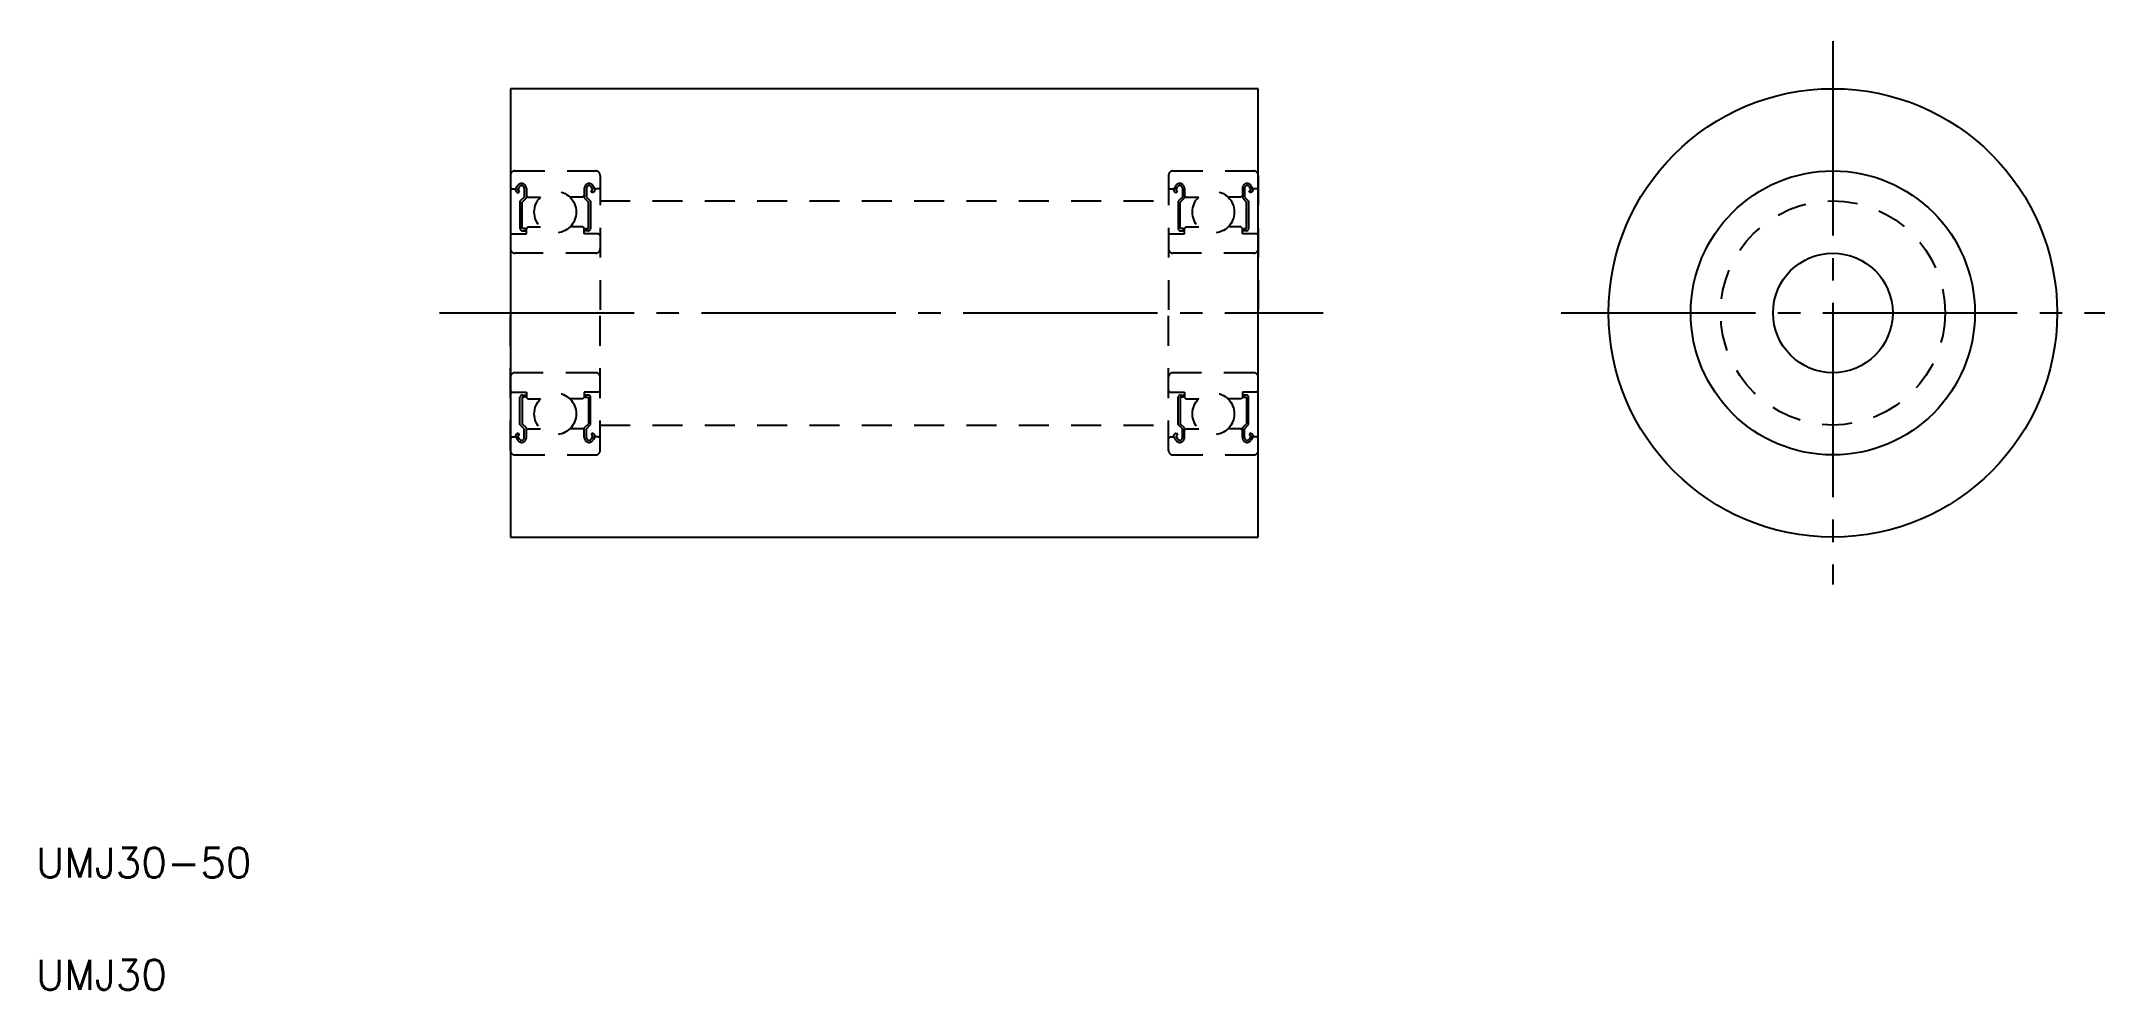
# Model space of a CAD drawing. Extents: x 73 to 211, y 155 to 218.
import ezdxf

# ---------------------------------------------------------------- set-up
doc = ezdxf.new("R2010")
doc.units = 0
doc.linetypes.add('CENTER', pattern=[17.5, 13, -1.5, 1.5, -1.5])
doc.linetypes.add('DASHED', pattern=[3.5, 2, -1.5])
doc.layers.get('0').update_dxf_attribs({"linetype": 'CONTINUOUS'})
doc.layers.add('CENTER', color=1, linetype='CENTER')
doc.styles.get("Standard").update_dxf_attribs({"font": 'txt.shx', "bigfont": '@extfont2.shx'})

msp = doc.modelspace()

# ---------------------------------------------------------------- linework, layer by layer
at = {"color": 7, "linetype": 'CONTINUOUS'}
for p, q in [((104.03, 214.81), (104.03, 184.81)), ((154.03, 214.81), (104.03, 214.81)), ((154.03, 184.81), (154.03, 214.81)), ((104.03, 184.81), (154.03, 184.81))]:
    msp.add_line(p, q, dxfattribs=at)
at = {"color": 3, "linetype": 'DASHED'}
for p, q in [((104.03, 209.01), (104.03, 199.81)), ((104.33, 209.31), (109.73, 209.31)), ((110.03, 209.01), (110.03, 199.81)), ((148.03, 209.01), (148.03, 199.81)), ((148.33, 209.31), (153.73, 209.31)), ((154.03, 209.01), (154.03, 199.81)), ((104.03, 208.21), (104.13, 208.11)), ((104.13, 208.11), (104.39, 208.11)), ((104.39, 208.11), (104.51, 208.31)), ((104.44, 207.92), (104.56, 207.85)), ((104.51, 208.04), (104.63, 208.24)), ((104.64, 207.97), (104.51, 208.04)), ((104.56, 207.85), (104.64, 207.97)), ((104.96, 207.56), (104.67, 207.28)), ((104.67, 207.28), (104.67, 205.45)), ((105.1, 207.5), (104.82, 207.22)), ((104.82, 205.45), (104.82, 207.22)), ((104.96, 208.15), (104.96, 207.56)), ((105.1, 208.15), (105.1, 207.5)), ((105.1, 207.66), (105.2, 207.56)), ((105.2, 207.56), (106.05, 207.56)), ((108.87, 207.56), (108.01, 207.56)), ((108.97, 207.66), (108.87, 207.56)), ((108.97, 208.15), (108.97, 207.5)), ((108.97, 207.5), (109.25, 207.22)), ((109.11, 208.15), (109.11, 207.56)), ((109.11, 207.56), (109.39, 207.28)), ((109.25, 205.45), (109.25, 207.22)), ((109.39, 207.28), (109.39, 205.45)), ((109.43, 207.97), (109.55, 208.04)), ((109.5, 207.85), (109.43, 207.97)), ((109.55, 208.04), (109.44, 208.24)), ((109.63, 207.92), (109.5, 207.85)), ((109.68, 208.11), (109.56, 208.31)), ((109.93, 208.11), (109.68, 208.11)), ((110.03, 208.21), (109.93, 208.11)), ((110.03, 207.31), (148.03, 207.31)), ((148.03, 208.21), (148.13, 208.11)), ((148.13, 208.11), (148.39, 208.11)), ((148.39, 208.11), (148.51, 208.31)), ((148.44, 207.92), (148.56, 207.85)), ((148.51, 208.04), (148.63, 208.24)), ((148.64, 207.97), (148.51, 208.04)), ((148.56, 207.85), (148.64, 207.97)), ((148.96, 207.56), (148.67, 207.28)), ((148.67, 207.28), (148.67, 205.45)), ((149.1, 207.5), (148.82, 207.22)), ((148.82, 205.45), (148.82, 207.22)), ((148.96, 208.15), (148.96, 207.56)), ((149.1, 208.15), (149.1, 207.5)), ((149.1, 207.66), (149.2, 207.56)), ((149.2, 207.56), (150.05, 207.56)), ((152.87, 207.56), (152.01, 207.56)), ((152.97, 207.66), (152.87, 207.56)), ((152.97, 208.15), (152.97, 207.5)), ((152.97, 207.5), (153.25, 207.22)), ((153.11, 208.15), (153.11, 207.56)), ((153.11, 207.56), (153.39, 207.28)), ((153.25, 205.45), (153.25, 207.22)), ((153.39, 207.28), (153.39, 205.45)), ((153.43, 207.97), (153.55, 208.04)), ((153.5, 207.85), (153.43, 207.97)), ((153.55, 208.04), (153.44, 208.24)), ((153.63, 207.92), (153.5, 207.85)), ((153.68, 208.11), (153.56, 208.31)), ((153.93, 208.11), (153.68, 208.11)), ((154.03, 208.21), (153.93, 208.11)), ((104.03, 205.01), (104.13, 205.11)), ((104.13, 205.11), (105.1, 205.11)), ((105.03, 205.45), (104.82, 205.45)), ((104.82, 205.31), (105.03, 205.31)), ((105.03, 205.31), (105.03, 205.45)), ((105.1, 205.46), (105.2, 205.56)), ((105.1, 205.11), (105.1, 205.46)), ((105.2, 205.56), (106.05, 205.56)), ((108.87, 205.56), (108.01, 205.56)), ((108.97, 205.46), (108.87, 205.56)), ((108.97, 205.11), (108.97, 205.46)), ((109.93, 205.11), (108.97, 205.11)), ((109.04, 205.45), (109.25, 205.45)), ((109.04, 205.31), (109.04, 205.45)), ((109.25, 205.31), (109.04, 205.31)), ((110.03, 205.01), (109.93, 205.11)), ((110.03, 204.41), (110.03, 204.41)), ((148.03, 205.01), (148.13, 205.11)), ((148.13, 205.11), (149.1, 205.11)), ((149.03, 205.45), (148.82, 205.45)), ((148.82, 205.31), (149.03, 205.31)), ((149.03, 205.31), (149.03, 205.45)), ((149.1, 205.46), (149.2, 205.56)), ((149.1, 205.11), (149.1, 205.46)), ((149.2, 205.56), (150.05, 205.56)), ((152.87, 205.56), (152.01, 205.56)), ((152.97, 205.46), (152.87, 205.56)), ((152.97, 205.11), (152.97, 205.46)), ((153.93, 205.11), (152.97, 205.11)), ((153.04, 205.45), (153.25, 205.45)), ((153.04, 205.31), (153.04, 205.45)), ((153.25, 205.31), (153.04, 205.31)), ((154.03, 205.01), (153.93, 205.11)), ((154.03, 204.41), (154.03, 204.41)), ((109.73, 203.81), (104.33, 203.81)), ((153.73, 203.81), (148.33, 203.81)), ((104.03, 190.61), (104.03, 199.81)), ((110.03, 190.61), (110.03, 199.81)), ((148.03, 190.61), (148.03, 199.81)), ((154.03, 190.61), (154.03, 199.81)), ((104.03, 194.61), (104.13, 194.51)), ((109.73, 195.81), (104.33, 195.81)), ((110.03, 194.61), (109.93, 194.51)), ((148.03, 194.61), (148.13, 194.51)), ((153.73, 195.81), (148.33, 195.81)), ((154.03, 194.61), (153.93, 194.51)), ((104.13, 194.51), (105.1, 194.51)), ((104.67, 192.35), (104.67, 194.17)), ((104.82, 194.31), (105.03, 194.31)), ((104.82, 194.17), (104.82, 192.4)), ((105.03, 194.17), (104.82, 194.17)), ((105.03, 194.31), (105.03, 194.17)), ((105.1, 194.51), (105.1, 194.16)), ((105.1, 194.16), (105.2, 194.06)), ((105.2, 194.06), (106.05, 194.06)), ((108.87, 194.06), (108.01, 194.06)), ((108.97, 194.16), (108.87, 194.06)), ((108.97, 194.51), (108.97, 194.16)), ((109.93, 194.51), (108.97, 194.51)), ((109.04, 194.31), (109.04, 194.17)), ((109.25, 194.31), (109.04, 194.31)), ((109.04, 194.17), (109.25, 194.17)), ((109.25, 194.17), (109.25, 192.4)), ((109.39, 192.35), (109.39, 194.17)), ((148.13, 194.51), (149.1, 194.51)), ((148.67, 192.35), (148.67, 194.17)), ((148.82, 194.31), (149.03, 194.31)), ((148.82, 194.17), (148.82, 192.4)), ((149.03, 194.17), (148.82, 194.17)), ((149.03, 194.31), (149.03, 194.17)), ((149.1, 194.51), (149.1, 194.16)), ((149.1, 194.16), (149.2, 194.06)), ((149.2, 194.06), (150.05, 194.06)), ((152.87, 194.06), (152.01, 194.06)), ((152.97, 194.16), (152.87, 194.06)), ((152.97, 194.51), (152.97, 194.16)), ((153.93, 194.51), (152.97, 194.51)), ((153.04, 194.31), (153.04, 194.17)), ((153.25, 194.31), (153.04, 194.31)), ((153.04, 194.17), (153.25, 194.17)), ((153.25, 194.17), (153.25, 192.4)), ((153.39, 192.35), (153.39, 194.17)), ((104.44, 191.7), (104.56, 191.78)), ((104.56, 191.78), (104.64, 191.65)), ((104.96, 192.06), (104.67, 192.35)), ((105.1, 192.12), (104.82, 192.4)), ((104.96, 191.47), (104.96, 192.06)), ((105.1, 191.47), (105.1, 192.12)), ((105.1, 191.96), (105.2, 192.06)), ((105.2, 192.06), (106.05, 192.06)), ((108.87, 192.06), (108.01, 192.06)), ((108.97, 191.96), (108.87, 192.06)), ((108.97, 192.12), (109.25, 192.4)), ((108.97, 191.47), (108.97, 192.12)), ((109.11, 192.06), (109.39, 192.35)), ((109.11, 191.47), (109.11, 192.06)), ((109.5, 191.78), (109.43, 191.65)), ((109.63, 191.7), (109.5, 191.78)), ((110.03, 192.31), (148.03, 192.31)), ((148.44, 191.7), (148.56, 191.78)), ((148.56, 191.78), (148.64, 191.65)), ((148.96, 192.06), (148.67, 192.35)), ((149.1, 192.12), (148.82, 192.4)), ((148.96, 191.47), (148.96, 192.06)), ((149.1, 191.47), (149.1, 192.12)), ((149.1, 191.96), (149.2, 192.06)), ((149.2, 192.06), (150.05, 192.06)), ((152.87, 192.06), (152.01, 192.06)), ((152.97, 191.96), (152.87, 192.06)), ((152.97, 192.12), (153.25, 192.4)), ((152.97, 191.47), (152.97, 192.12)), ((153.11, 192.06), (153.39, 192.35)), ((153.11, 191.47), (153.11, 192.06)), ((153.5, 191.78), (153.43, 191.65)), ((153.63, 191.7), (153.5, 191.78)), ((104.03, 191.41), (104.13, 191.51)), ((104.13, 191.51), (104.39, 191.51)), ((104.39, 191.51), (104.51, 191.31)), ((104.64, 191.65), (104.51, 191.58)), ((104.51, 191.58), (104.63, 191.39)), ((109.43, 191.65), (109.55, 191.58)), ((109.55, 191.58), (109.44, 191.39)), ((109.68, 191.51), (109.56, 191.31)), ((109.93, 191.51), (109.68, 191.51)), ((110.03, 191.41), (109.93, 191.51)), ((148.03, 191.41), (148.13, 191.51)), ((148.13, 191.51), (148.39, 191.51)), ((148.39, 191.51), (148.51, 191.31)), ((148.64, 191.65), (148.51, 191.58)), ((148.51, 191.58), (148.63, 191.39)), ((153.43, 191.65), (153.55, 191.58)), ((153.55, 191.58), (153.44, 191.39)), ((153.68, 191.51), (153.56, 191.31)), ((153.93, 191.51), (153.68, 191.51)), ((154.03, 191.41), (153.93, 191.51)), ((104.33, 190.31), (109.73, 190.31)), ((148.33, 190.31), (153.73, 190.31))]:
    msp.add_line(p, q, dxfattribs=at)
at = {"color": 7, "linetype": 'CONTINUOUS'}
for radius in [15, 9.5, 4]:
    msp.add_circle((192.45, 199.81), radius, dxfattribs=at)
at = {"color": 3, "linetype": 'DASHED'}
for centre, radius in [((107.03, 206.56), 1.4), ((151.03, 206.56), 1.4), ((192.45, 199.81), 7.5), ((107.03, 193.06), 1.4), ((151.03, 193.06), 1.4)]:
    msp.add_circle(centre, radius, dxfattribs=at)
for centre, radius, start, end in [((104.33, 209.01), 0.3, 90, 180), ((104.78, 208.15), 0.319, 0, 150.0003), ((109.29, 208.15), 0.319, 29.9997, 180), ((109.73, 209.01), 0.3, 0, 90), ((148.33, 209.01), 0.3, 90, 180), ((148.78, 208.15), 0.319, 0, 150.0003), ((153.29, 208.15), 0.319, 29.9997, 180), ((153.73, 209.01), 0.3, 0, 90), ((104.51, 208.04), 0.142, 149.9903, 240.0019), ((104.78, 208.15), 0.177, 0, 150.0032), ((109.29, 208.15), 0.177, 29.9968, 180), ((109.55, 208.04), 0.142, 299.9981, 30.0097), ((148.51, 208.04), 0.142, 149.9903, 240.0019), ((148.78, 208.15), 0.177, 0, 150.0032), ((153.29, 208.15), 0.177, 29.9968, 180), ((153.55, 208.04), 0.142, 299.9981, 30.0097), ((104.82, 205.45), 0.142, 180.0001, 270), ((109.25, 205.45), 0.142, 270, 359.9999), ((148.82, 205.45), 0.142, 180.0001, 270), ((153.25, 205.45), 0.142, 270, 359.9999), ((104.33, 204.11), 0.3, 180, 270), ((109.73, 204.11), 0.3, 270, 0), ((148.33, 204.11), 0.3, 180, 270), ((153.73, 204.11), 0.3, 270, 0), ((104.33, 195.51), 0.3, 90, 180), ((109.73, 195.51), 0.3, 0, 90), ((148.33, 195.51), 0.3, 90, 180), ((153.73, 195.51), 0.3, 0, 90), ((104.82, 194.17), 0.142, 90, 179.9999), ((109.25, 194.17), 0.142, 0.0001, 90), ((148.82, 194.17), 0.142, 90, 179.9999), ((153.25, 194.17), 0.142, 0.0001, 90), ((104.33, 190.61), 0.3, 180, 270), ((104.51, 191.58), 0.142, 119.9981, 210.0097), ((104.78, 191.47), 0.319, 209.9997, 0), ((104.78, 191.47), 0.177, 209.9968, 0), ((109.29, 191.47), 0.319, 180, 330.0003), ((109.29, 191.47), 0.177, 180, 330.0032), ((109.55, 191.58), 0.142, 329.9903, 60.0019), ((109.73, 190.61), 0.3, 270, 0), ((148.33, 190.61), 0.3, 180, 270), ((148.51, 191.58), 0.142, 119.9981, 210.0097), ((148.78, 191.47), 0.319, 209.9997, 0), ((148.78, 191.47), 0.177, 209.9968, 0), ((153.29, 191.47), 0.319, 180, 330.0003), ((153.29, 191.47), 0.177, 180, 330.0032), ((153.55, 191.58), 0.142, 329.9903, 60.0019), ((153.73, 190.61), 0.3, 270, 0)]:
    msp.add_arc(centre, radius, start, end, dxfattribs=at)
at = {"layer": 'CENTER', "color": 1, "linetype": 'CENTER'}
for p, q in [((192.45, 217.98), (192.45, 181.64)), ((99.3, 199.81), (158.37, 199.81)), ((174.28, 199.81), (210.63, 199.81))]:
    msp.add_line(p, q, dxfattribs=at)

# ---------------------------------------------------------------- texts
at = {"color": 7, "linetype": 'CONTINUOUS'}
for s, p in [('UMJ30-50', (72.32, 162.03)), ('UMJ30', (72.32, 154.53))]:
    msp.add_text(s, height=2, dxfattribs=at).set_placement(p)

doc.saveas('drawing.dxf')
